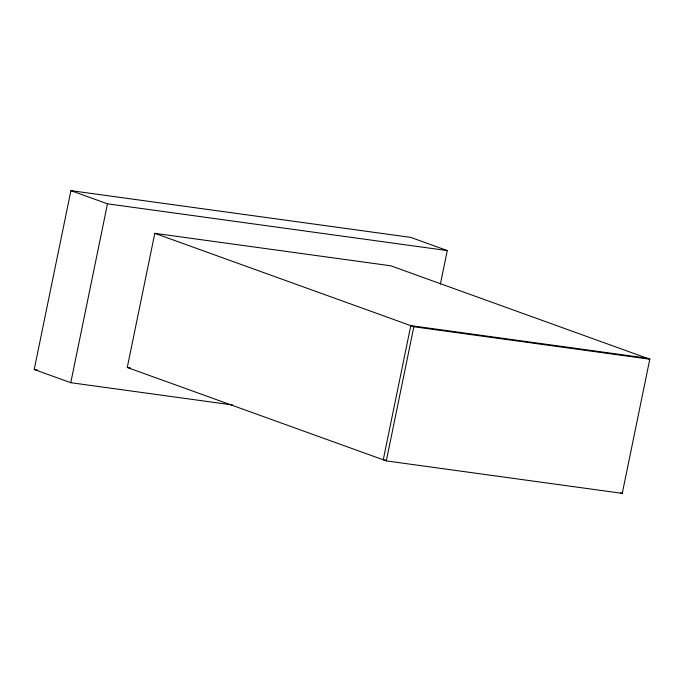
<?xml version="1.0" encoding="UTF-8"?>
<svg xmlns="http://www.w3.org/2000/svg" width="684" height="684" viewBox="0 0 684 684"><rect width="100%" height="100%" fill="white"/><g stroke="black" fill="none" stroke-linecap="round" stroke-linejoin="round"><path stroke-width="1.03" d="M232.722 404.979L70.768 382.698L34.2 369.505L70.914 190.639L410.699 237.382L447.268 250.575L440.393 284.048M70.768 382.698L107.482 203.823L70.914 190.639M127.267 367.479L154.806 233.329L390.769 265.794L649.8 359.211L622.26 493.361L386.306 460.896L127.267 367.479L130.447 367.915M386.306 460.896L413.837 326.747L154.806 233.329M107.482 203.823L447.268 250.575M646.756 358.117L410.793 325.644L383.254 459.802L386.426 460.238M413.837 326.747L649.8 359.211M34.2 369.505L37.372 369.941M620.739 492.813L622.26 493.361"/></g></svg>
